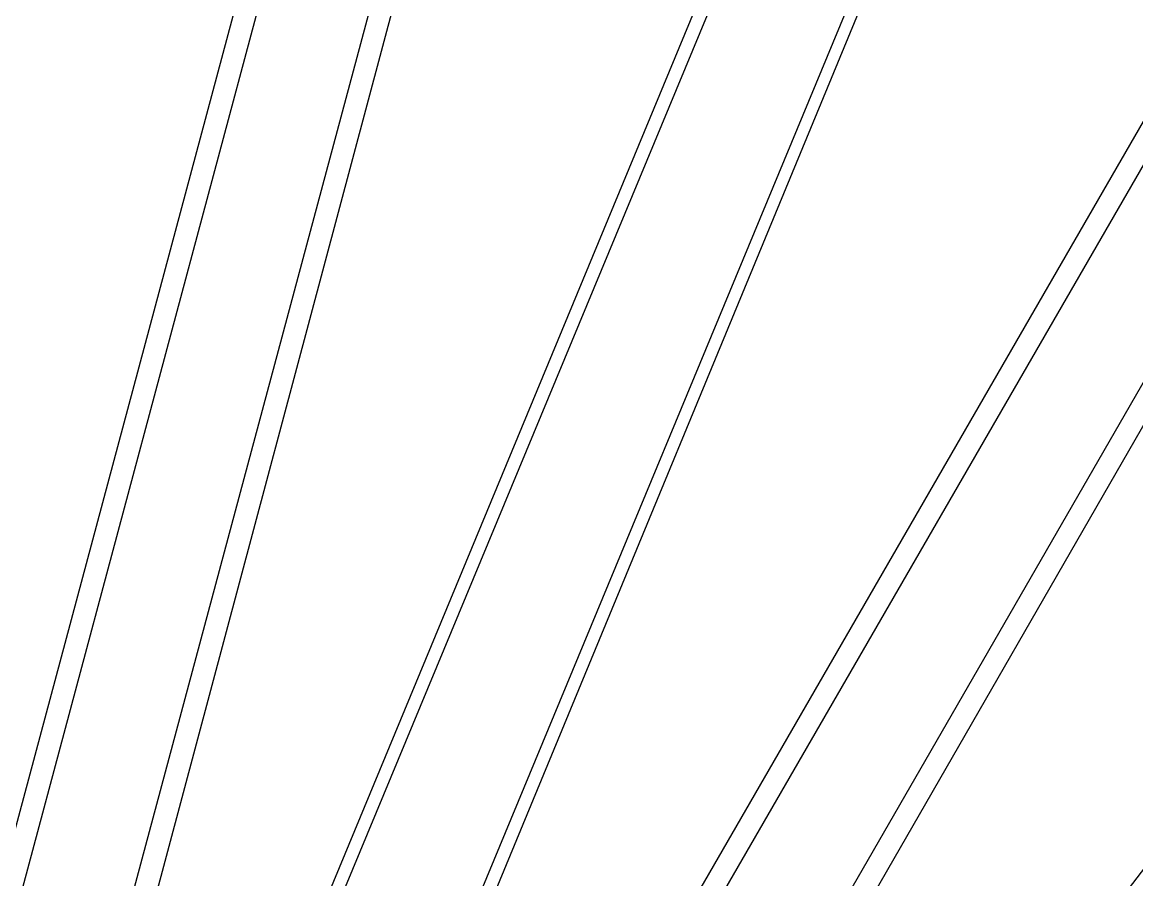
# Model space of a CAD drawing. Header units: inches. Extents: x 3324238 to 135265466, y -1036581 to 20094598.
# Drawn here: x 3354735.18 to 3354736.664, y -519083.435 to -519082.294 of the extents above; entities that cross this region are included whole.
import ezdxf

# ---------------------------------------------------------------- set-up
doc = ezdxf.new("R2010")
doc.units = ezdxf.units.IN
doc.header["$MEASUREMENT"] = 0
doc.layers.add('FURNITURE', color=32, linetype='Continuous', lineweight=13)

msp = doc.modelspace()

# ---------------------------------------------------------------- linework, layer by layer
for p, q in [((3354735.1807, -519083.4457, 0.0027), (3354735.6423, -519081.7233, 0.0027)), ((3354735.3036, -519083.5414, 0.0027), (3354735.7808, -519081.7634, 0.0027)), ((3354735.5993, -519081.7682, 0.0027), (3354735.1551, -519083.4258, 0.0027)), ((3354735.3429, -519083.5138, 0.0027), (3354735.8013, -519081.7964, 0.0027)), ((3354736.2338, -519081.9426, 0.0027), (3354735.5484, -519083.5931, 0.0027)), ((3354736.2037, -519081.9683, 0.0027), (3354735.5387, -519083.5726, 0.0027)), ((3354735.6878, -519083.6993, 0.0027), (3354736.3968, -519081.9901, 0.0027)), ((3354735.7106, -519083.6918, 0.0027), (3354736.4035, -519082.0148, 0.0027)), ((3354735.9362, -519083.7594, 0.0027), (3354736.828, -519082.2156, 0.0027)), ((3354736.7855, -519082.2304, 0.0027), (3354735.9172, -519083.7339, 0.0027)), ((3354736.0341, -519083.8812, 0.0027), (3354736.9615, -519082.2728, 0.0027)), ((3354736.0828, -519083.855, 0.0027), (3354736.9728, -519082.3099, 0.0027)), ((3354737.3173, -519082.5802, 0.0027), (3354736.2559, -519083.9655, 0.0027))]:
    msp.add_line(p, q)
at = {"layer": 'FURNITURE', "lineweight": 30}
msp.add_arc((3354732.7531, -519086.6174, 0.0027), 12.0161, 2.96628, 177.03372, dxfattribs=at)

doc.saveas('drawing.dxf')
